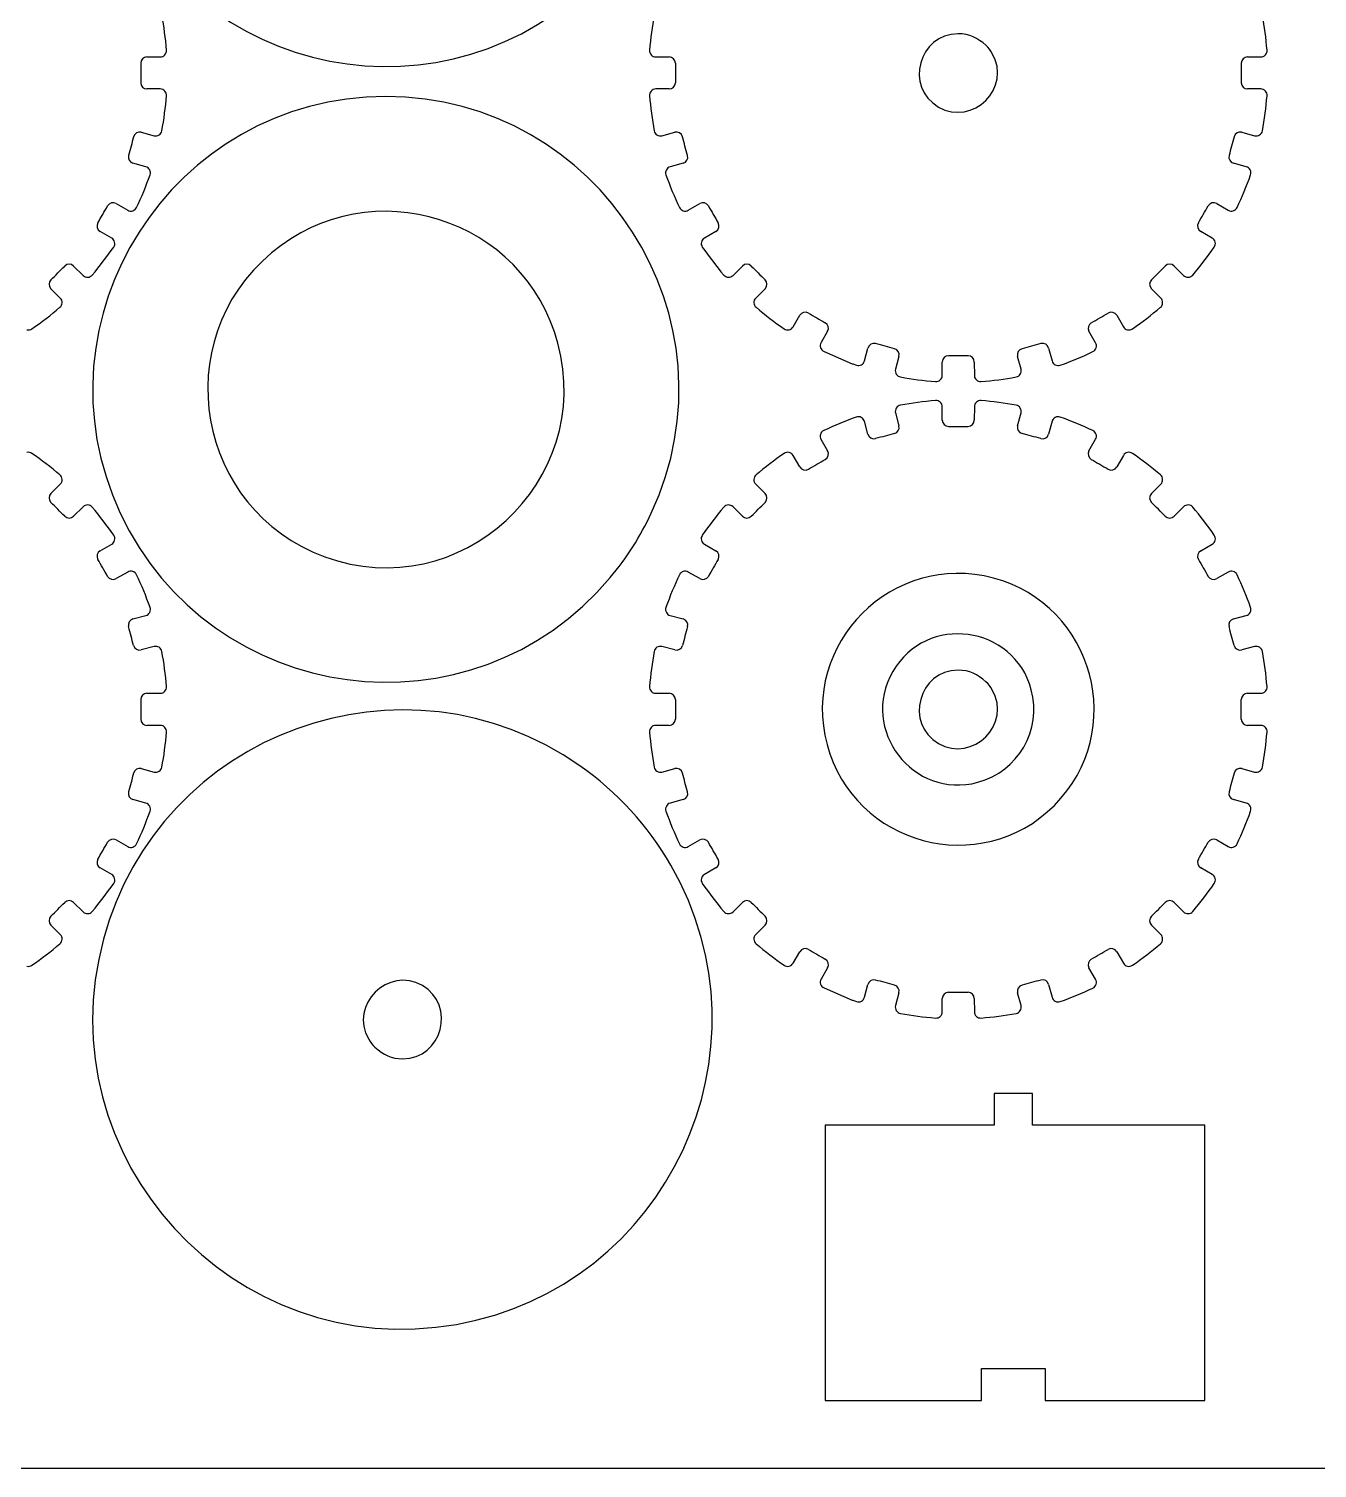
# Model space of a CAD drawing. Extents: x 827 to 1399, y 525 to 1105.
# Drawn here: x 916.3 to 1019.3, y 525.4 to 640.5 of the extents above; entities that cross this region are included whole.
import ezdxf

# ---------------------------------------------------------------- set-up
doc = ezdxf.new("R2010")
doc.units = 0
doc.layers.get('0').update_dxf_attribs({"linetype": 'CONTINUOUS'})

msp = doc.modelspace()

# ---------------------------------------------------------------- linework, layer by layer
at = {"color": 3}
for p, q in [((925.750149, 638.261268), (926.817449, 638.264868)), ((966.422249, 638.264868), (967.489449, 638.261268)), ((1013.714349, 638.261268), (1014.781649, 638.264868)), ((926.817449, 635.694368), (925.750249, 635.697868)), ((967.489349, 635.697868), (966.422249, 635.694368)), ((1014.781649, 635.694368), (1013.714449, 635.697868)), ((925.294349, 632.235668), (926.326249, 631.962868)), ((966.913449, 631.962868), (967.945349, 632.235668)), ((1013.258549, 632.235668), (1014.290449, 631.962868)), ((925.660849, 629.480068), (924.630949, 629.759668)), ((968.608749, 629.759668), (967.578849, 629.480068)), ((1013.625049, 629.480068), (1012.595149, 629.759668)), ((923.294549, 626.533368), (924.220749, 626.002768)), ((969.018949, 626.002768), (969.945149, 626.533368)), ((1011.258749, 626.533368), (1012.184949, 626.002768)), ((922.935449, 623.776668), (922.012949, 624.313368)), ((971.226749, 624.313368), (970.304349, 623.776768)), ((1010.899649, 623.776668), (1009.977149, 624.313368)), ((919.887049, 621.542968), (920.644249, 620.790768)), ((972.595549, 620.790868), (973.352649, 621.542968)), ((1007.851249, 621.542968), (1008.608449, 620.790768)), ((918.826649, 618.973168), (918.074449, 619.730368)), ((975.165249, 619.730368), (974.413049, 618.973068)), ((1006.790849, 618.973168), (1006.038649, 619.730368)), ((977.399049, 616.682068), (977.935849, 617.604468)), ((1003.268149, 617.604468), (1003.804949, 616.682068)), ((980.155749, 616.322768), (979.637049, 615.417468)), ((1001.578649, 615.396768), (1001.048149, 616.322868)), ((979.871549, 614.710468), (982.123749, 613.730968)), ((983.102249, 613.956368), (983.382049, 614.986468)), ((997.821849, 614.986468), (998.101649, 613.956568)), ((982.160349, 613.716768), (982.456949, 613.614668)), ((985.858049, 614.322968), (985.585249, 613.290968)), ((989.316649, 612.799868), (989.320149, 613.867068)), ((991.883649, 613.867168), (991.887249, 612.799868)), ((995.618749, 613.290968), (995.345849, 614.322968)), ((989.320149, 609.218668), (989.316649, 610.285968)), ((991.887249, 610.285968), (991.883649, 609.218568)), ((983.382049, 608.099168), (983.102249, 609.129268)), ((985.585249, 609.794768), (985.858149, 608.762768)), ((995.345849, 608.762768), (995.618749, 609.794768)), ((998.101549, 609.129468), (997.821849, 608.099268)), ((979.625049, 607.689068), (980.155749, 606.762968)), ((1001.048149, 606.762968), (1001.578649, 607.689068)), ((977.935749, 605.481368), (977.399149, 606.403768)), ((1003.804949, 606.403868), (1003.268249, 605.481368)), ((918.074449, 603.355368), (918.826749, 604.112768)), ((974.413049, 604.112768), (975.165249, 603.355468)), ((1006.038649, 603.355368), (1006.790949, 604.112768)), ((920.644249, 602.295068), (919.887049, 601.542868)), ((973.352649, 601.542868), (972.595549, 602.294968)), ((1008.608449, 602.295068), (1007.851249, 601.542868)), ((922.012949, 598.772468), (922.935449, 599.309168)), ((970.304349, 599.309068), (971.226749, 598.772468)), ((1009.977149, 598.772468), (1010.899649, 599.309168)), ((924.220849, 597.083068), (923.294749, 596.552468)), ((969.945149, 596.552368), (969.018949, 597.082968)), ((1012.185049, 597.083068), (1011.258949, 596.552468)), ((924.630849, 593.326068), (925.660849, 593.605868)), ((967.578849, 593.605868), (968.608849, 593.326068)), ((1012.595049, 593.326068), (1013.625049, 593.605868)), ((926.326249, 591.122868), (925.294449, 590.850068)), ((967.945249, 590.850068), (966.913449, 591.122868)), ((1014.290449, 591.122868), (1013.258649, 590.850068)), ((925.750149, 587.387868), (926.817449, 587.391468)), ((966.422249, 587.391468), (967.489449, 587.387868)), ((1013.714349, 587.387868), (1014.781649, 587.391468)), ((926.817449, 584.820968), (925.750249, 584.824468)), ((967.489349, 584.824468), (966.422249, 584.820968)), ((1014.781649, 584.820968), (1013.714449, 584.824468)), ((925.294349, 581.362268), (926.326249, 581.089468)), ((966.913449, 581.089468), (967.945349, 581.362268)), ((1013.258549, 581.362268), (1014.290449, 581.089468)), ((925.660849, 578.606668), (924.630949, 578.886268)), ((968.608749, 578.886268), (967.578849, 578.606668)), ((1013.625049, 578.606668), (1012.595149, 578.886268)), ((923.294549, 575.659968), (924.220749, 575.129368)), ((969.018949, 575.129368), (969.945149, 575.659968)), ((1011.258749, 575.659968), (1012.184949, 575.129368)), ((922.935449, 572.903268), (922.012949, 573.439968)), ((971.226749, 573.439968), (970.304349, 572.903368)), ((1010.899649, 572.903268), (1009.977149, 573.439968)), ((919.887049, 570.669568), (920.644249, 569.917368)), ((972.595549, 569.917468), (973.352649, 570.669568)), ((1007.851249, 570.669568), (1008.608449, 569.917368)), ((918.826649, 568.099768), (918.074449, 568.856968)), ((975.165249, 568.856968), (974.413049, 568.099668)), ((1006.790849, 568.099768), (1006.038649, 568.856968)), ((977.399049, 565.808668), (977.935849, 566.731068)), ((1003.268149, 566.731068), (1003.804949, 565.808668)), ((980.155749, 565.449368), (979.637049, 564.544068)), ((1001.578649, 564.523368), (1001.048149, 565.449468)), ((979.871549, 563.837068), (982.123749, 562.857568)), ((983.102249, 563.082968), (983.382049, 564.113068)), ((997.821849, 564.113068), (998.101649, 563.083168)), ((982.160349, 562.843368), (982.456949, 562.741268)), ((985.858049, 563.449568), (985.585249, 562.417568)), ((989.316649, 561.926468), (989.320149, 562.993668)), ((991.883649, 562.993768), (991.887249, 561.926468)), ((995.618749, 562.417568), (995.345849, 563.449568)), ((993.474049, 555.401368), (993.474049, 552.851368)), ((996.534049, 555.401368), (993.474049, 555.401368)), ((996.534049, 552.851368), (996.534049, 555.401368)), ((993.474049, 552.851368), (979.971349, 552.851368)), ((979.971349, 552.851368), (979.971349, 530.852168)), ((1010.300049, 552.851368), (996.534049, 552.851368)), ((1010.300049, 530.852268), (1010.300049, 552.851368)), ((992.454049, 530.852368), (992.453949, 533.402468)), ((992.453949, 533.402468), (997.554049, 533.402468)), ((997.554049, 533.402468), (997.554149, 530.852468)), ((979.971349, 530.852168), (992.454049, 530.852368)), ((997.554149, 530.852468), (1010.300049, 530.852268))]:
    msp.add_line(p, q, dxfattribs=at)
at = {"color": 1}
msp.add_line((829.465449, 525.441268), (1399.465449, 525.441268), dxfattribs=at)
at = {"color": 3}
for points in [[(923.619149, 651.012468), (930.827049, 635.557168), (951.732749, 632.690768), (962.781649, 645.849968)], [(927.314249, 638.804168), (927.240049, 639.743268), (927.117149, 640.677668), (926.945649, 641.603868)], [(966.294049, 641.603868), (966.122549, 640.677668), (965.999649, 639.743268), (965.925449, 638.804268)], [(1015.278449, 638.804168), (1015.204249, 639.743268), (1015.081349, 640.677668), (1014.909849, 641.603868)], [(927.183649, 638.426268), (927.284749, 638.536068), (927.325949, 638.655368), (927.314249, 638.804168)], [(965.925449, 638.804268), (965.913749, 638.655368), (965.954949, 638.536068), (966.056149, 638.426168)], [(1015.147849, 638.426268), (1015.248949, 638.536068), (1015.290149, 638.655368), (1015.278449, 638.804168)], [(925.750149, 638.261268), (925.475349, 638.260368), (925.251849, 638.036068), (925.251849, 637.761268)], [(925.251849, 637.761268), (925.251849, 637.240168), (925.251849, 636.718968), (925.251849, 636.197868)], [(926.817449, 638.264868), (926.966849, 638.265368), (927.082349, 638.316368), (927.183649, 638.426268)], [(966.056149, 638.426168), (966.157349, 638.316368), (966.272849, 638.265368), (966.422249, 638.264868)], [(967.987749, 637.761268), (967.987749, 638.036068), (967.764249, 638.260368), (967.489449, 638.261268)], [(967.987749, 637.761268), (967.987749, 637.240168), (967.987749, 636.718968), (967.987749, 636.197868)], [(1013.714349, 638.261268), (1013.439549, 638.260368), (1013.216049, 638.036068), (1013.216049, 637.761268)], [(1013.216049, 637.761268), (1013.216049, 637.240168), (1013.216049, 636.718968), (1013.216049, 636.197868)], [(1014.781649, 638.264868), (1014.931049, 638.265368), (1015.046549, 638.316368), (1015.147849, 638.426268)], [(925.251849, 636.197868), (925.251849, 635.923068), (925.475349, 635.698768), (925.750249, 635.697868)], [(927.183449, 635.533168), (927.082349, 635.642968), (926.966749, 635.693868), (926.817449, 635.694368)], [(927.314249, 635.155068), (927.325949, 635.303968), (927.284649, 635.423268), (927.183449, 635.533168)], [(966.056249, 635.533168), (965.955049, 635.423268), (965.913749, 635.303968), (965.925449, 635.155068)], [(966.422249, 635.694368), (966.272949, 635.693868), (966.157349, 635.642968), (966.056249, 635.533168)], [(967.489349, 635.697868), (967.764249, 635.698768), (967.987749, 635.923068), (967.987749, 636.197868)], [(1013.216049, 636.197868), (1013.216049, 635.923068), (1013.439549, 635.698768), (1013.714449, 635.697868)], [(1015.147649, 635.533168), (1015.046549, 635.642968), (1014.930949, 635.693868), (1014.781649, 635.694368)], [(1015.278449, 635.155068), (1015.290149, 635.303968), (1015.248849, 635.423268), (1015.147649, 635.533168)], [(944.846949, 635.090768), (927.775749, 635.100668), (916.401749, 617.272768), (923.619149, 601.796968)], [(926.945649, 632.355268), (927.117149, 633.281568), (927.240049, 634.215968), (927.314249, 635.155068)], [(966.062049, 601.782568), (973.305349, 617.303268), (961.921549, 635.080868), (944.846949, 635.090768)], [(965.925449, 635.155068), (965.999649, 634.215968), (966.122549, 633.281568), (966.294049, 632.355268)], [(1014.909849, 632.355268), (1015.081349, 633.281568), (1015.204249, 634.215968), (1015.278449, 635.155068)], [(924.683549, 631.881668), (924.548649, 631.378368), (924.413849, 630.874968), (924.278949, 630.371568)], [(925.294349, 632.235668), (925.028649, 632.305868), (924.754749, 632.147168), (924.683549, 631.881668)], [(926.326249, 631.962868), (926.470549, 631.924668), (926.595449, 631.943968), (926.721549, 632.023868)], [(926.721549, 632.023868), (926.847749, 632.103768), (926.918549, 632.208368), (926.945649, 632.355268)], [(966.294049, 632.355268), (966.321149, 632.208368), (966.391949, 632.103768), (966.518149, 632.023868)], [(966.518149, 632.023868), (966.644249, 631.943968), (966.769149, 631.924668), (966.913449, 631.962868)], [(968.556149, 631.881668), (968.484949, 632.147168), (968.211049, 632.305868), (967.945349, 632.235668)], [(968.960749, 630.371568), (968.825849, 630.874968), (968.691049, 631.378368), (968.556149, 631.881668)], [(1012.647749, 631.881668), (1012.512849, 631.378368), (1012.378049, 630.874968), (1012.243149, 630.371568)], [(1013.258549, 632.235668), (1012.992849, 632.305868), (1012.718949, 632.147168), (1012.647749, 631.881668)], [(1014.290449, 631.962868), (1014.434749, 631.924668), (1014.559649, 631.943968), (1014.685749, 632.023868)], [(1014.685749, 632.023868), (1014.811949, 632.103768), (1014.882749, 632.208368), (1014.909849, 632.355268)], [(924.278949, 630.371568), (924.207849, 630.106168), (924.365749, 629.831668), (924.630949, 629.759668)], [(925.972849, 629.229468), (925.903549, 629.361768), (925.805049, 629.440868), (925.660849, 629.480068)], [(967.578849, 629.480068), (967.434649, 629.440868), (967.336149, 629.361768), (967.266849, 629.229468)], [(968.608749, 629.759668), (968.873949, 629.831668), (969.031849, 630.106168), (968.960749, 630.371568)], [(1012.243149, 630.371568), (1012.172049, 630.106168), (1012.329949, 629.831668), (1012.595149, 629.759668)], [(1013.937049, 629.229468), (1013.867749, 629.361768), (1013.769249, 629.440868), (1013.625049, 629.480068)], [(924.920749, 626.221468), (925.326049, 627.071668), (925.686349, 627.942568), (926.001049, 628.830368)], [(926.001049, 628.830368), (926.051049, 628.971168), (926.042149, 629.097068), (925.972849, 629.229468)], [(967.266849, 629.229468), (967.197549, 629.097168), (967.188649, 628.971168), (967.238649, 628.830368)], [(967.238649, 628.830368), (967.553449, 627.942568), (967.913749, 627.071668), (968.319049, 626.221368)], [(1012.884949, 626.221468), (1013.290249, 627.071668), (1013.650549, 627.942568), (1013.965249, 628.830368)], [(1013.965249, 628.830368), (1014.015249, 628.971168), (1014.006349, 629.097068), (1013.937049, 629.229468)], [(921.831349, 624.995568), (922.091949, 625.446868), (922.352549, 625.898168), (922.613049, 626.349468)], [(923.294549, 626.533368), (923.056149, 626.669968), (922.750349, 626.587468), (922.613049, 626.349468)], [(924.220749, 626.002768), (924.350249, 625.928568), (924.475949, 625.914768), (924.618349, 625.959268)], [(924.618349, 625.959268), (924.760949, 626.003868), (924.856449, 626.086568), (924.920749, 626.221468)], [(968.319049, 626.221368), (968.383249, 626.086568), (968.478649, 626.003868), (968.621149, 625.959268)], [(968.621149, 625.959268), (968.763649, 625.914768), (968.889349, 625.928468), (969.018949, 626.002768)], [(970.626649, 626.349468), (970.489249, 626.587468), (970.183549, 626.669868), (969.945149, 626.533368)], [(970.626649, 626.349468), (970.887249, 625.898168), (971.147749, 625.446868), (971.408349, 624.995568)], [(1009.795549, 624.995568), (1010.056149, 625.446868), (1010.316749, 625.898168), (1010.577249, 626.349468)], [(1011.258749, 626.533368), (1011.020349, 626.669968), (1010.714549, 626.587468), (1010.577249, 626.349468)], [(1012.184949, 626.002768), (1012.314449, 625.928568), (1012.440149, 625.914768), (1012.582549, 625.959268)], [(1012.582549, 625.959268), (1012.725149, 626.003868), (1012.820649, 626.086568), (1012.884949, 626.221468)], [(921.831349, 624.995568), (921.693949, 624.757568), (921.775349, 624.451568), (922.012949, 624.313368)], [(971.226749, 624.313368), (971.464349, 624.451568), (971.545749, 624.757568), (971.408349, 624.995568)], [(1009.795549, 624.995568), (1009.658149, 624.757568), (1009.739549, 624.451568), (1009.977149, 624.313368)], [(923.171749, 623.453968), (923.139049, 623.599668), (923.064549, 623.701568), (922.935449, 623.776668)], [(970.304349, 623.776768), (970.175249, 623.701668), (970.100749, 623.599768), (970.068049, 623.454068)], [(1011.135949, 623.453968), (1011.103249, 623.599668), (1011.028749, 623.701568), (1010.899649, 623.776668)], [(921.376849, 620.820868), (921.988449, 621.537168), (922.562149, 622.284968), (923.095849, 623.061068)], [(923.095849, 623.061068), (923.180449, 623.184068), (923.204449, 623.308368), (923.171749, 623.453968)], [(970.068049, 623.454068), (970.035349, 623.308468), (970.059349, 623.184168), (970.143849, 623.061268)], [(970.143849, 623.061268), (970.677749, 622.285168), (971.251249, 621.537368), (971.862849, 620.820968)], [(1009.341049, 620.820868), (1009.952649, 621.537168), (1010.526349, 622.284968), (1011.060049, 623.061068)], [(1011.060049, 623.061068), (1011.144649, 623.184068), (1011.168649, 623.308368), (1011.135949, 623.453968)], [(918.075549, 620.436368), (918.444049, 620.804868), (918.812549, 621.173368), (919.181049, 621.541868)], [(919.887049, 621.542968), (919.692049, 621.736668), (919.375449, 621.736168), (919.181049, 621.541868)], [(974.058649, 621.541868), (973.864249, 621.736168), (973.547649, 621.736668), (973.352649, 621.542968)], [(974.058649, 621.541868), (974.427149, 621.173368), (974.795649, 620.804868), (975.164149, 620.436368)], [(1006.039749, 620.436368), (1006.408249, 620.804868), (1006.776749, 621.173368), (1007.145249, 621.541868)], [(1007.851249, 621.542968), (1007.656249, 621.736668), (1007.339649, 621.736168), (1007.145249, 621.541868)], [(918.075549, 620.436368), (917.881249, 620.241968), (917.880749, 619.925368), (918.074449, 619.730368)], [(920.644249, 620.790768), (920.749449, 620.686268), (920.868949, 620.639768), (921.017149, 620.645868)], [(921.017149, 620.645868), (921.166349, 620.651968), (921.279849, 620.707168), (921.376849, 620.820868)], [(971.862849, 620.820968), (971.959849, 620.707368), (972.073349, 620.652068), (972.222649, 620.645968)], [(972.222649, 620.645968), (972.370849, 620.639868), (972.490349, 620.686368), (972.595549, 620.790868)], [(975.165249, 619.730368), (975.358949, 619.925368), (975.358449, 620.241968), (975.164149, 620.436368)], [(1006.039749, 620.436368), (1005.845449, 620.241968), (1005.844949, 619.925368), (1006.038649, 619.730368)], [(1008.608449, 620.790768), (1008.713649, 620.686268), (1008.833149, 620.639768), (1008.981349, 620.645868)], [(1008.981349, 620.645868), (1009.130549, 620.651968), (1009.244049, 620.707168), (1009.341049, 620.820868)], [(916.556249, 616.521468), (917.332349, 617.055368), (918.080149, 617.628968), (918.796549, 618.240468)], [(918.796549, 618.240468), (918.910149, 618.337468), (918.965449, 618.451068), (918.971549, 618.600268)], [(918.971549, 618.600268), (918.977649, 618.748468), (918.931149, 618.867968), (918.826649, 618.973168)], [(974.413049, 618.973068), (974.308549, 618.867868), (974.262149, 618.748368), (974.268249, 618.600168)], [(974.268249, 618.600168), (974.274349, 618.450968), (974.329649, 618.337468), (974.443249, 618.240468)], [(974.443249, 618.240468), (975.159649, 617.628868), (975.907449, 617.055268), (976.683549, 616.521568)], [(978.617949, 617.785968), (978.379949, 617.923368), (978.074049, 617.841968), (977.935849, 617.604468)], [(1003.268149, 617.604468), (1003.129949, 617.841968), (1002.824049, 617.923368), (1002.586049, 617.785968)], [(1004.520449, 616.521468), (1005.296549, 617.055368), (1006.044349, 617.628968), (1006.760749, 618.240468)], [(1006.760749, 618.240468), (1006.874349, 618.337468), (1006.929649, 618.451068), (1006.935749, 618.600268)], [(1006.935749, 618.600268), (1006.941849, 618.748468), (1006.895349, 618.867968), (1006.790849, 618.973168)], [(978.617949, 617.785968), (979.069249, 617.525468), (979.520549, 617.264868), (979.971849, 617.004468)], [(980.155749, 616.322768), (980.292449, 616.561268), (980.209949, 616.867068), (979.971849, 617.004468)], [(1001.232149, 617.004468), (1000.994049, 616.867068), (1000.911549, 616.561268), (1001.048149, 616.322868)], [(1001.232149, 617.004468), (1001.683449, 617.264868), (1002.134749, 617.525468), (1002.586049, 617.785968)], [(916.163449, 616.445568), (916.309049, 616.412868), (916.433349, 616.436968), (916.556249, 616.521468)], [(976.683549, 616.521568), (976.806449, 616.436968), (976.930749, 616.412868), (977.076349, 616.445568)], [(977.076349, 616.445568), (977.222149, 616.478268), (977.323849, 616.552968), (977.399049, 616.682068)], [(1003.804949, 616.682068), (1003.880149, 616.552968), (1003.981849, 616.478268), (1004.127649, 616.445568)], [(1004.127649, 616.445568), (1004.273249, 616.412868), (1004.397549, 616.436968), (1004.520449, 616.521468)], [(979.637049, 615.417468), (979.561349, 615.285268), (979.548449, 615.156168), (979.596349, 615.011568)], [(979.596349, 615.011568), (979.644349, 614.866868), (979.731749, 614.771268), (979.871549, 614.710468)], [(983.993849, 615.338368), (983.728449, 615.409468), (983.454049, 615.251568), (983.382049, 614.986468)], [(985.504049, 614.933768), (985.000749, 615.068668), (984.497349, 615.203568), (983.993849, 615.338368)], [(985.858049, 614.322968), (985.928249, 614.588668), (985.769549, 614.862568), (985.504049, 614.933768)], [(995.699849, 614.933768), (995.434349, 614.862568), (995.275649, 614.588668), (995.345849, 614.322968)], [(997.209949, 615.338368), (996.706549, 615.203568), (996.203249, 615.068668), (995.699849, 614.933768)], [(997.821849, 614.986468), (997.749849, 615.251568), (997.475449, 615.409468), (997.209949, 615.338368)], [(998.751249, 613.616368), (999.639049, 613.931068), (1000.509749, 614.291468), (1001.360049, 614.696768)], [(1001.360049, 614.696768), (1001.494849, 614.761068), (1001.577549, 614.856568), (1001.622149, 614.999168)], [(1001.622149, 614.999168), (1001.666649, 615.141668), (1001.652849, 615.267168), (1001.578649, 615.396768)], [(982.123749, 613.730968), (982.135849, 613.725668), (982.147849, 613.721068), (982.160349, 613.716768)], [(982.456949, 613.614668), (982.597449, 613.566268), (982.722449, 613.575968), (982.853749, 613.645468)], [(982.853749, 613.645468), (982.985049, 613.715068), (983.063249, 613.812968), (983.102249, 613.956368)], [(989.820149, 614.365468), (989.545349, 614.365468), (989.321049, 614.141968), (989.320149, 613.867068)], [(991.383649, 614.365468), (990.862449, 614.365468), (990.341349, 614.365468), (989.820149, 614.365468)], [(991.883649, 613.867168), (991.882749, 614.141968), (991.658449, 614.365468), (991.383649, 614.365468)], [(998.101649, 613.956568), (998.140849, 613.812368), (998.219949, 613.713868), (998.352249, 613.644568)], [(998.352249, 613.644568), (998.484549, 613.575268), (998.610449, 613.566368), (998.751249, 613.616368)], [(985.585249, 613.290968), (985.547149, 613.146668), (985.566349, 613.021768), (985.646249, 612.895668)], [(985.646249, 612.895668), (985.726149, 612.769468), (985.830749, 612.698668), (985.977649, 612.671568)], [(985.977649, 612.671568), (986.903849, 612.500068), (987.838249, 612.377268), (988.777249, 612.303068)], [(988.777249, 612.303068), (988.926149, 612.291368), (989.045549, 612.332568), (989.155449, 612.433768)], [(989.155449, 612.433768), (989.265249, 612.534968), (989.316149, 612.650568), (989.316649, 612.799868)], [(991.887249, 612.799868), (991.887749, 612.650568), (991.938749, 612.534968), (992.048549, 612.433768)], [(992.048549, 612.433768), (992.158449, 612.332568), (992.277749, 612.291368), (992.426649, 612.303068)], [(992.426649, 612.303068), (993.365649, 612.377268), (994.300049, 612.500168), (995.226249, 612.671568)], [(995.226249, 612.671568), (995.373149, 612.698668), (995.477849, 612.769368), (995.557749, 612.895468)], [(995.557749, 612.895468), (995.637649, 613.021668), (995.656949, 613.146568), (995.618749, 613.290968)], [(985.646249, 610.190068), (985.566349, 610.064068), (985.547049, 609.939068), (985.585249, 609.794768)], [(985.977649, 610.414168), (985.830749, 610.387068), (985.726149, 610.316268), (985.646249, 610.190068)], [(988.777249, 610.782768), (987.838249, 610.708568), (986.903849, 610.585668), (985.977649, 610.414168)], [(989.155449, 610.652068), (989.045549, 610.753268), (988.926149, 610.794468), (988.777249, 610.782768)], [(989.316649, 610.285968), (989.316149, 610.435268), (989.265249, 610.550868), (989.155449, 610.652068)], [(992.048549, 610.652068), (991.938749, 610.550868), (991.887749, 610.435268), (991.887249, 610.285968)], [(992.426649, 610.782768), (992.277749, 610.794468), (992.158449, 610.753268), (992.048549, 610.652068)], [(995.226349, 610.414168), (994.300149, 610.585668), (993.365749, 610.708568), (992.426649, 610.782768)], [(995.557749, 610.190068), (995.477849, 610.316268), (995.373249, 610.387068), (995.226349, 610.414168)], [(995.618749, 609.794768), (995.656949, 609.939068), (995.637649, 610.064068), (995.557749, 610.190068)], [(982.452749, 609.469468), (981.564949, 609.154668), (980.694049, 608.794368), (979.843849, 608.389068)], [(982.851749, 609.441268), (982.719449, 609.510568), (982.593449, 609.519468), (982.452749, 609.469468)], [(983.102249, 609.129268), (983.063049, 609.273468), (982.984049, 609.371968), (982.851749, 609.441268)], [(985.504149, 608.151968), (985.769649, 608.223168), (985.928349, 608.497068), (985.858149, 608.762768)], [(989.320149, 609.218668), (989.321049, 608.943768), (989.545349, 608.720268), (989.820149, 608.720268)], [(989.820149, 608.720268), (990.341349, 608.720268), (990.862449, 608.720268), (991.383649, 608.720268)], [(991.383649, 608.720268), (991.658449, 608.720268), (991.882749, 608.943768), (991.883649, 609.218568)], [(995.345849, 608.762768), (995.275649, 608.497068), (995.434349, 608.223168), (995.699849, 608.151968)], [(998.352249, 609.441368), (998.219949, 609.372068), (998.140749, 609.273668), (998.101549, 609.129468)], [(998.751249, 609.469568), (998.610549, 609.519568), (998.484549, 609.510668), (998.352249, 609.441368)], [(1001.359949, 608.389068), (1000.509749, 608.794368), (999.638949, 609.154868), (998.751249, 609.469568)], [(979.581649, 608.086768), (979.537149, 607.944168), (979.550849, 607.818568), (979.625049, 607.689068)], [(979.843849, 608.389068), (979.708949, 608.324768), (979.626249, 608.229268), (979.581649, 608.086768)], [(983.382049, 608.099168), (983.454049, 607.834068), (983.728549, 607.676168), (983.993949, 607.747268)], [(985.504149, 608.151968), (985.000749, 608.017068), (984.497349, 607.882168), (983.993949, 607.747268)], [(997.209949, 607.747268), (996.706549, 607.882268), (996.203149, 608.017168), (995.699849, 608.151968)], [(997.209949, 607.747268), (997.475349, 607.676168), (997.749849, 607.834068), (997.821849, 608.099268)], [(1001.622149, 608.086668), (1001.577549, 608.229268), (1001.494849, 608.324768), (1001.359949, 608.389068)], [(1001.578649, 607.689068), (1001.652849, 607.818568), (1001.666649, 607.944268), (1001.622149, 608.086668)], [(916.556249, 606.564368), (916.433349, 606.648868), (916.309049, 606.672968), (916.163449, 606.640268)], [(918.796549, 604.845368), (918.080149, 605.456868), (917.332349, 606.030468), (916.556249, 606.564368)], [(976.683649, 606.564268), (975.907549, 606.030468), (975.159649, 605.456968), (974.443249, 604.845368)], [(977.076349, 606.640168), (976.930849, 606.672868), (976.806549, 606.648868), (976.683649, 606.564268)], [(977.399149, 606.403768), (977.324049, 606.532868), (977.222149, 606.607468), (977.076349, 606.640168)], [(979.971949, 606.081368), (980.209949, 606.218768), (980.292449, 606.524468), (980.155749, 606.762968)], [(1001.048149, 606.762968), (1000.911649, 606.524568), (1000.994049, 606.218868), (1001.232049, 606.081468)], [(1004.127649, 606.640268), (1003.981949, 606.607568), (1003.880049, 606.532868), (1003.804949, 606.403868)], [(1004.520449, 606.564368), (1004.397549, 606.648868), (1004.273249, 606.672968), (1004.127649, 606.640268)], [(1006.760749, 604.845368), (1006.044349, 605.456868), (1005.296549, 606.030468), (1004.520449, 606.564368)], [(977.935749, 605.481368), (978.073949, 605.243768), (978.379949, 605.162368), (978.617949, 605.299768)], [(978.617949, 605.299768), (979.069249, 605.560268), (979.520549, 605.820768), (979.971949, 606.081368)], [(1001.232049, 606.081468), (1001.683349, 605.820868), (1002.134749, 605.560268), (1002.586049, 605.299768)], [(1002.586049, 605.299768), (1002.824049, 605.162368), (1003.130049, 605.243768), (1003.268249, 605.481368)], [(918.971549, 604.485668), (918.965449, 604.634868), (918.910149, 604.748368), (918.796549, 604.845368)], [(918.826749, 604.112768), (918.931249, 604.217968), (918.977649, 604.337468), (918.971549, 604.485668)], [(974.268249, 604.485668), (974.262149, 604.337468), (974.308549, 604.217968), (974.413049, 604.112768)], [(974.443249, 604.845368), (974.329649, 604.748368), (974.274349, 604.634868), (974.268249, 604.485668)], [(1006.935749, 604.485668), (1006.929649, 604.634868), (1006.874349, 604.748368), (1006.760749, 604.845368)], [(1006.790949, 604.112768), (1006.895449, 604.217968), (1006.941849, 604.337468), (1006.935749, 604.485668)], [(918.074449, 603.355368), (917.880749, 603.160368), (917.881249, 602.843668), (918.075649, 602.649368)], [(975.164149, 602.649468), (975.358449, 602.843868), (975.358949, 603.160468), (975.165249, 603.355468)], [(1006.038649, 603.355368), (1005.844949, 603.160368), (1005.845449, 602.843668), (1006.039849, 602.649368)], [(919.181049, 601.543968), (918.812649, 601.912468), (918.444149, 602.280968), (918.075649, 602.649368)], [(921.017149, 602.439968), (920.868949, 602.446068), (920.749449, 602.399568), (920.644249, 602.295068)], [(921.376949, 602.264968), (921.279849, 602.378568), (921.166349, 602.433868), (921.017149, 602.439968)], [(923.095949, 600.024668), (922.562049, 600.800768), (921.988549, 601.548668), (921.376949, 602.264968)], [(923.619149, 601.796968), (930.827049, 586.341668), (951.732749, 583.475268), (962.781649, 596.634468)], [(971.862949, 602.264868), (971.251349, 601.548568), (970.677749, 600.800668), (970.143949, 600.024568)], [(972.222649, 602.439868), (972.073449, 602.433768), (971.959949, 602.378568), (971.862949, 602.264868)], [(972.595549, 602.294968), (972.490349, 602.399468), (972.370849, 602.445968), (972.222649, 602.439868)], [(974.058649, 601.543968), (974.427149, 601.912468), (974.795649, 602.280968), (975.164149, 602.649468)], [(1007.145249, 601.543968), (1006.776849, 601.912468), (1006.408349, 602.280968), (1006.039849, 602.649368)], [(1008.981349, 602.439968), (1008.833149, 602.446068), (1008.713649, 602.399568), (1008.608449, 602.295068)], [(1009.341149, 602.264968), (1009.244049, 602.378568), (1009.130549, 602.433868), (1008.981349, 602.439968)], [(1011.060149, 600.024668), (1010.526249, 600.800768), (1009.952749, 601.548668), (1009.341149, 602.264968)], [(919.181049, 601.543968), (919.375449, 601.349668), (919.692049, 601.349168), (919.887049, 601.542868)], [(962.781649, 596.634468), (964.093549, 598.197468), (965.199049, 599.933468), (966.062049, 601.782568)], [(973.352649, 601.542868), (973.547649, 601.349168), (973.864249, 601.349668), (974.058649, 601.543968)], [(1007.145249, 601.543968), (1007.339649, 601.349668), (1007.656249, 601.349168), (1007.851249, 601.542868)], [(922.935449, 599.309168), (923.064449, 599.384268), (923.139149, 599.486168), (923.171849, 599.631868)], [(923.171849, 599.631868), (923.204549, 599.777468), (923.180449, 599.901768), (923.095949, 600.024668)], [(970.143949, 600.024568), (970.059349, 599.901668), (970.035349, 599.777368), (970.068049, 599.631768)], [(970.068049, 599.631768), (970.100749, 599.485968), (970.175249, 599.384168), (970.304349, 599.309068)], [(1010.899649, 599.309168), (1011.028649, 599.384268), (1011.103349, 599.486168), (1011.136049, 599.631868)], [(1011.136049, 599.631868), (1011.168749, 599.777468), (1011.144649, 599.901768), (1011.060149, 600.024668)], [(922.012949, 598.772468), (921.775349, 598.634268), (921.693949, 598.328268), (921.831349, 598.090268)], [(971.408349, 598.090268), (971.545749, 598.328268), (971.464349, 598.634268), (971.226749, 598.772468)], [(1009.977149, 598.772468), (1009.739549, 598.634268), (1009.658149, 598.328268), (1009.795549, 598.090268)], [(922.613149, 596.736268), (922.352549, 597.187568), (922.091949, 597.638968), (921.831349, 598.090268)], [(971.408349, 598.090268), (971.147749, 597.638968), (970.887249, 597.187568), (970.626649, 596.736268)], [(1009.795549, 598.090268), (1010.056149, 597.638968), (1010.316749, 597.187568), (1010.577349, 596.736268)], [(922.613149, 596.736268), (922.750549, 596.498268), (923.056249, 596.415768), (923.294749, 596.552468)], [(924.618549, 597.126468), (924.475949, 597.170968), (924.350349, 597.157268), (924.220849, 597.083068)], [(924.920649, 596.864368), (924.856449, 596.999168), (924.761049, 597.081868), (924.618549, 597.126468)], [(926.001149, 594.255468), (925.686249, 595.143168), (925.325949, 596.014068), (924.920649, 596.864368)], [(968.319049, 596.864368), (967.913749, 596.014068), (967.553449, 595.143168), (967.238549, 594.255468)], [(968.621149, 597.126468), (968.478649, 597.081868), (968.383249, 596.999168), (968.319049, 596.864368)], [(969.018949, 597.082968), (968.889349, 597.157268), (968.763749, 597.170968), (968.621149, 597.126468)], [(969.945149, 596.552368), (970.183549, 596.415768), (970.489249, 596.498268), (970.626649, 596.736268)], [(1010.577349, 596.736268), (1010.714749, 596.498268), (1011.020449, 596.415768), (1011.258949, 596.552468)], [(1012.582749, 597.126468), (1012.440149, 597.170968), (1012.314549, 597.157268), (1012.185049, 597.083068)], [(1012.884849, 596.864368), (1012.820649, 596.999168), (1012.725249, 597.081868), (1012.582749, 597.126468)], [(1013.965349, 594.255468), (1013.650449, 595.143168), (1013.290149, 596.014068), (1012.884849, 596.864368)], [(925.660849, 593.605868), (925.805049, 593.645068), (925.903549, 593.724068), (925.972849, 593.856468)], [(925.972849, 593.856468), (926.042049, 593.988768), (926.051049, 594.114668), (926.001149, 594.255468)], [(967.238549, 594.255468), (967.188649, 594.114668), (967.197649, 593.988768), (967.266849, 593.856468)], [(967.266849, 593.856468), (967.336149, 593.724068), (967.434649, 593.645068), (967.578849, 593.605868)], [(1013.625049, 593.605868), (1013.769249, 593.645068), (1013.867749, 593.724068), (1013.937049, 593.856468)], [(1013.937049, 593.856468), (1014.006249, 593.988768), (1014.015249, 594.114668), (1013.965349, 594.255468)], [(924.630849, 593.326068), (924.365649, 593.254068), (924.207849, 592.979568), (924.278949, 592.714168)], [(924.683649, 591.204068), (924.548849, 591.707368), (924.413949, 592.210768), (924.278949, 592.714168)], [(968.960749, 592.714168), (968.825749, 592.210768), (968.690849, 591.707368), (968.556049, 591.204068)], [(968.960749, 592.714168), (969.031849, 592.979568), (968.874049, 593.254068), (968.608849, 593.326068)], [(1012.595049, 593.326068), (1012.329849, 593.254068), (1012.172049, 592.979568), (1012.243149, 592.714168)], [(1012.647849, 591.204068), (1012.513049, 591.707368), (1012.378149, 592.210768), (1012.243149, 592.714168)], [(960.356749, 581.586268), (946.312049, 591.419068), (926.735249, 584.285968), (922.280249, 567.738468)], [(924.683649, 591.204068), (924.754849, 590.938568), (925.028749, 590.779868), (925.294449, 590.850068)], [(926.721549, 591.061868), (926.595449, 591.141768), (926.470549, 591.161068), (926.326249, 591.122868)], [(926.945649, 590.730468), (926.918549, 590.877368), (926.847749, 590.981968), (926.721549, 591.061868)], [(927.314249, 587.930768), (927.240049, 588.869868), (927.117149, 589.804268), (926.945649, 590.730468)], [(966.294049, 590.730468), (966.122549, 589.804268), (965.999649, 588.869868), (965.925449, 587.930868)], [(966.518149, 591.061868), (966.391949, 590.981968), (966.321149, 590.877368), (966.294049, 590.730468)], [(966.913449, 591.122868), (966.769149, 591.161068), (966.644249, 591.141768), (966.518149, 591.061868)], [(967.945249, 590.850068), (968.210949, 590.779868), (968.484849, 590.938568), (968.556049, 591.204068)], [(1012.647849, 591.204068), (1012.719049, 590.938568), (1012.992949, 590.779868), (1013.258649, 590.850068)], [(1014.685749, 591.061868), (1014.559649, 591.141768), (1014.434749, 591.161068), (1014.290449, 591.122868)], [(1014.909849, 590.730468), (1014.882749, 590.877368), (1014.811949, 590.981968), (1014.685749, 591.061868)], [(1015.278449, 587.930768), (1015.204249, 588.869868), (1015.081349, 589.804268), (1014.909849, 590.730468)], [(925.750149, 587.387868), (925.475349, 587.386968), (925.251849, 587.162668), (925.251849, 586.887868)], [(925.251849, 586.887868), (925.251849, 586.366768), (925.251849, 585.845568), (925.251849, 585.324468)], [(926.817449, 587.391468), (926.966849, 587.391968), (927.082349, 587.442968), (927.183649, 587.552868)], [(927.183649, 587.552868), (927.284749, 587.662668), (927.325949, 587.781968), (927.314249, 587.930768)], [(965.925449, 587.930868), (965.913749, 587.781968), (965.954949, 587.662668), (966.056149, 587.552768)], [(966.056149, 587.552768), (966.157349, 587.442968), (966.272849, 587.391968), (966.422249, 587.391468)], [(967.987749, 586.887868), (967.987749, 587.162668), (967.764249, 587.386968), (967.489449, 587.387868)], [(967.987749, 586.887868), (967.987749, 586.366768), (967.987749, 585.845568), (967.987749, 585.324468)], [(1013.714349, 587.387868), (1013.439549, 587.386968), (1013.216049, 587.162668), (1013.216049, 586.887868)], [(1013.216049, 585.324468), (1013.216049, 585.845568), (1013.216049, 586.366768), (1013.216049, 586.887868)], [(1014.781649, 587.391468), (1014.931049, 587.391968), (1015.046549, 587.442968), (1015.147849, 587.552868)], [(1015.147849, 587.552868), (1015.248949, 587.662668), (1015.290149, 587.781968), (1015.278449, 587.930768)], [(925.251849, 585.324468), (925.251849, 585.049668), (925.475349, 584.825368), (925.750249, 584.824468)], [(927.183449, 584.659768), (927.082349, 584.769568), (926.966749, 584.820468), (926.817449, 584.820968)], [(927.314249, 584.281668), (927.325949, 584.430568), (927.284649, 584.549868), (927.183449, 584.659768)], [(966.056249, 584.659768), (965.955049, 584.549868), (965.913749, 584.430568), (965.925449, 584.281668)], [(966.422249, 584.820968), (966.272949, 584.820468), (966.157349, 584.769568), (966.056249, 584.659768)], [(967.489349, 584.824468), (967.764249, 584.825368), (967.987749, 585.049668), (967.987749, 585.324468)], [(1013.216049, 585.324468), (1013.216049, 585.049668), (1013.439549, 584.825368), (1013.714449, 584.824468)], [(1015.147649, 584.659768), (1015.046549, 584.769568), (1014.930949, 584.820468), (1014.781649, 584.820968)], [(1015.278449, 584.281668), (1015.290149, 584.430568), (1015.248849, 584.549868), (1015.147649, 584.659768)], [(926.945649, 581.481868), (927.117149, 582.408168), (927.240049, 583.342568), (927.314249, 584.281668)], [(965.925449, 584.281668), (965.999649, 583.342568), (966.122549, 582.408168), (966.294049, 581.481868)], [(1014.909849, 581.481868), (1015.081349, 582.408168), (1015.204249, 583.342568), (1015.278449, 584.281668)], [(925.294349, 581.362268), (925.028649, 581.432468), (924.754749, 581.273768), (924.683549, 581.008268)], [(926.326249, 581.089468), (926.470549, 581.051268), (926.595449, 581.070568), (926.721549, 581.150468)], [(926.721549, 581.150468), (926.847749, 581.230368), (926.918549, 581.334968), (926.945649, 581.481868)], [(967.622049, 573.657268), (965.810749, 576.797168), (963.326149, 579.507368), (960.356749, 581.586268)], [(966.294049, 581.481868), (966.321149, 581.334968), (966.391949, 581.230368), (966.518149, 581.150468)], [(966.518149, 581.150468), (966.644249, 581.070568), (966.769149, 581.051268), (966.913449, 581.089468)], [(968.556149, 581.008268), (968.484949, 581.273768), (968.211049, 581.432468), (967.945349, 581.362268)], [(1013.258549, 581.362268), (1012.992849, 581.432468), (1012.718949, 581.273768), (1012.647749, 581.008268)], [(1014.290449, 581.089468), (1014.434749, 581.051268), (1014.559649, 581.070568), (1014.685749, 581.150468)], [(1014.685749, 581.150468), (1014.811949, 581.230368), (1014.882749, 581.334968), (1014.909849, 581.481868)], [(924.683549, 581.008268), (924.548649, 580.504968), (924.413849, 580.001568), (924.278949, 579.498168)], [(968.960749, 579.498168), (968.825849, 580.001568), (968.691049, 580.504968), (968.556149, 581.008268)], [(1012.647749, 581.008268), (1012.512849, 580.504968), (1012.378049, 580.001568), (1012.243149, 579.498168)], [(924.278949, 579.498168), (924.207849, 579.232768), (924.365749, 578.958268), (924.630949, 578.886268)], [(968.608749, 578.886268), (968.873949, 578.958268), (969.031849, 579.232768), (968.960749, 579.498168)], [(1012.243149, 579.498168), (1012.172049, 579.232768), (1012.329949, 578.958268), (1012.595149, 578.886268)], [(924.920749, 575.348068), (925.326049, 576.198268), (925.686349, 577.069168), (926.001049, 577.956968)], [(925.972849, 578.356068), (925.903549, 578.488368), (925.805049, 578.567468), (925.660849, 578.606668)], [(926.001049, 577.956968), (926.051049, 578.097768), (926.042149, 578.223668), (925.972849, 578.356068)], [(967.266849, 578.356068), (967.197549, 578.223768), (967.188649, 578.097768), (967.238649, 577.956968)], [(967.238649, 577.956968), (967.553449, 577.069168), (967.913749, 576.198268), (968.319049, 575.347968)], [(967.578849, 578.606668), (967.434649, 578.567468), (967.336149, 578.488368), (967.266849, 578.356068)], [(1012.884949, 575.348068), (1013.290249, 576.198268), (1013.650549, 577.069168), (1013.965249, 577.956968)], [(1013.937049, 578.356068), (1013.867749, 578.488368), (1013.769249, 578.567468), (1013.625049, 578.606668)], [(1013.965249, 577.956968), (1014.015249, 578.097768), (1014.006349, 578.223668), (1013.937049, 578.356068)], [(921.831349, 574.122168), (922.091949, 574.573468), (922.352549, 575.024768), (922.613049, 575.476068)], [(923.294549, 575.659968), (923.056149, 575.796568), (922.750349, 575.714068), (922.613049, 575.476068)], [(924.618349, 575.085868), (924.760949, 575.130468), (924.856449, 575.213168), (924.920749, 575.348068)], [(968.319049, 575.347968), (968.383249, 575.213168), (968.478649, 575.130468), (968.621149, 575.085868)], [(970.626649, 575.476068), (970.489249, 575.714068), (970.183549, 575.796468), (969.945149, 575.659968)], [(971.408349, 574.122168), (971.147749, 574.573468), (970.887249, 575.024768), (970.626649, 575.476068)], [(1009.795549, 574.122168), (1010.056149, 574.573468), (1010.316749, 575.024768), (1010.577249, 575.476068)], [(1011.258749, 575.659968), (1011.020349, 575.796568), (1010.714549, 575.714068), (1010.577249, 575.476068)], [(1012.582549, 575.085868), (1012.725149, 575.130468), (1012.820649, 575.213168), (1012.884949, 575.348068)], [(924.220749, 575.129368), (924.350249, 575.055168), (924.475949, 575.041368), (924.618349, 575.085868)], [(968.621149, 575.085868), (968.763649, 575.041368), (968.889349, 575.055068), (969.018949, 575.129368)], [(1012.184949, 575.129368), (1012.314449, 575.055168), (1012.440149, 575.041368), (1012.582549, 575.085868)], [(921.831349, 574.122168), (921.693949, 573.884168), (921.775349, 573.578168), (922.012949, 573.439968)], [(950.494949, 536.942368), (967.312649, 539.912668), (976.190449, 558.808968), (967.622049, 573.657268)], [(971.226749, 573.439968), (971.464349, 573.578168), (971.545749, 573.884168), (971.408349, 574.122168)], [(1009.795549, 574.122168), (1009.658149, 573.884168), (1009.739549, 573.578168), (1009.977149, 573.439968)], [(921.376849, 569.947468), (921.988449, 570.663768), (922.562149, 571.411568), (923.095849, 572.187668)], [(923.171749, 572.580568), (923.139049, 572.726268), (923.064549, 572.828168), (922.935449, 572.903268)], [(923.095849, 572.187668), (923.180449, 572.310668), (923.204449, 572.434968), (923.171749, 572.580568)], [(970.068049, 572.580668), (970.035349, 572.435068), (970.059349, 572.310768), (970.143849, 572.187868)], [(970.304349, 572.903368), (970.175249, 572.828268), (970.100749, 572.726368), (970.068049, 572.580668)], [(970.143849, 572.187868), (970.677749, 571.411768), (971.251249, 570.663968), (971.862849, 569.947568)], [(1009.341049, 569.947468), (1009.952649, 570.663768), (1010.526349, 571.411568), (1011.060049, 572.187668)], [(1011.135949, 572.580568), (1011.103249, 572.726268), (1011.028749, 572.828168), (1010.899649, 572.903268)], [(1011.060049, 572.187668), (1011.144649, 572.310668), (1011.168649, 572.434968), (1011.135949, 572.580568)], [(919.887049, 570.669568), (919.692049, 570.863268), (919.375449, 570.862768), (919.181049, 570.668468)], [(974.058649, 570.668468), (973.864249, 570.862768), (973.547649, 570.863268), (973.352649, 570.669568)], [(1007.851249, 570.669568), (1007.656249, 570.863268), (1007.339649, 570.862768), (1007.145249, 570.668468)], [(918.075549, 569.562968), (918.444049, 569.931468), (918.812549, 570.299968), (919.181049, 570.668468)], [(920.644249, 569.917368), (920.749449, 569.812868), (920.868949, 569.766368), (921.017149, 569.772468)], [(921.017149, 569.772468), (921.166349, 569.778568), (921.279849, 569.833768), (921.376849, 569.947468)], [(971.862849, 569.947568), (971.959849, 569.833968), (972.073349, 569.778668), (972.222649, 569.772568)], [(972.222649, 569.772568), (972.370849, 569.766468), (972.490349, 569.812968), (972.595549, 569.917468)], [(974.058649, 570.668468), (974.427149, 570.299968), (974.795649, 569.931468), (975.164149, 569.562968)], [(1006.039749, 569.562968), (1006.408249, 569.931468), (1006.776749, 570.299968), (1007.145249, 570.668468)], [(1008.608449, 569.917368), (1008.713649, 569.812868), (1008.833149, 569.766368), (1008.981349, 569.772468)], [(1008.981349, 569.772468), (1009.130549, 569.778568), (1009.244049, 569.833768), (1009.341049, 569.947468)], [(918.075549, 569.562968), (917.881249, 569.368568), (917.880749, 569.051968), (918.074449, 568.856968)], [(975.165249, 568.856968), (975.358949, 569.051968), (975.358449, 569.368568), (975.164149, 569.562968)], [(1006.039749, 569.562968), (1005.845449, 569.368568), (1005.844949, 569.051968), (1006.038649, 568.856968)], [(916.556249, 565.648068), (917.332349, 566.181968), (918.080149, 566.755568), (918.796549, 567.367068)], [(922.280249, 567.738468), (917.578149, 550.272868), (932.693149, 533.798268), (950.494949, 536.942368)], [(918.796549, 567.367068), (918.910149, 567.464068), (918.965449, 567.577668), (918.971549, 567.726868)], [(918.971549, 567.726868), (918.977649, 567.875068), (918.931149, 567.994568), (918.826649, 568.099768)], [(974.413049, 568.099668), (974.308549, 567.994468), (974.262149, 567.874968), (974.268249, 567.726768)], [(974.268249, 567.726768), (974.274349, 567.577568), (974.329649, 567.464068), (974.443249, 567.367068)], [(974.443249, 567.367068), (975.159649, 566.755468), (975.907449, 566.181868), (976.683549, 565.648168)], [(1004.520449, 565.648068), (1005.296549, 566.181968), (1006.044349, 566.755568), (1006.760749, 567.367068)], [(1006.760749, 567.367068), (1006.874349, 567.464068), (1006.929649, 567.577668), (1006.935749, 567.726868)], [(1006.935749, 567.726868), (1006.941849, 567.875068), (1006.895349, 567.994568), (1006.790849, 568.099768)], [(978.617949, 566.912568), (978.379949, 567.049968), (978.074049, 566.968568), (977.935849, 566.731068)], [(978.617949, 566.912568), (979.069249, 566.652068), (979.520549, 566.391468), (979.971849, 566.131068)], [(980.155749, 565.449368), (980.292449, 565.687868), (980.209949, 565.993668), (979.971849, 566.131068)], [(1001.232149, 566.131068), (1000.994049, 565.993668), (1000.911549, 565.687868), (1001.048149, 565.449468)], [(1001.232149, 566.131068), (1001.683449, 566.391468), (1002.134749, 566.652068), (1002.586049, 566.912568)], [(1003.268149, 566.731068), (1003.129949, 566.968568), (1002.824049, 567.049968), (1002.586049, 566.912568)], [(916.163449, 565.572168), (916.309049, 565.539468), (916.433349, 565.563568), (916.556249, 565.648068)], [(976.683549, 565.648168), (976.806449, 565.563568), (976.930749, 565.539468), (977.076349, 565.572168)], [(977.076349, 565.572168), (977.222149, 565.604868), (977.323849, 565.679568), (977.399049, 565.808668)], [(1003.804949, 565.808668), (1003.880149, 565.679568), (1003.981849, 565.604868), (1004.127649, 565.572168)], [(1004.127649, 565.572168), (1004.273249, 565.539468), (1004.397549, 565.563568), (1004.520449, 565.648068)], [(979.637049, 564.544068), (979.561349, 564.411868), (979.548449, 564.282768), (979.596349, 564.138168)], [(979.596349, 564.138168), (979.644349, 563.993468), (979.731749, 563.897868), (979.871549, 563.837068)], [(983.993849, 564.464968), (983.728449, 564.536068), (983.454049, 564.378168), (983.382049, 564.113068)], [(985.504049, 564.060368), (985.000749, 564.195268), (984.497349, 564.330168), (983.993849, 564.464968)], [(985.858049, 563.449568), (985.928249, 563.715268), (985.769549, 563.989168), (985.504049, 564.060368)], [(995.699849, 564.060368), (995.434349, 563.989168), (995.275649, 563.715268), (995.345849, 563.449568)], [(997.209949, 564.464968), (996.706549, 564.330168), (996.203249, 564.195268), (995.699849, 564.060368)], [(997.821849, 564.113068), (997.749849, 564.378168), (997.475449, 564.536068), (997.209949, 564.464968)], [(998.751249, 562.742968), (999.639049, 563.057668), (1000.509749, 563.418068), (1001.360049, 563.823368)], [(1001.360049, 563.823368), (1001.494849, 563.887668), (1001.577549, 563.983168), (1001.622149, 564.125768)], [(1001.622149, 564.125768), (1001.666649, 564.268268), (1001.652849, 564.393768), (1001.578649, 564.523368)], [(982.123749, 562.857568), (982.135849, 562.852268), (982.147849, 562.847668), (982.160349, 562.843368)], [(982.456949, 562.741268), (982.597449, 562.692868), (982.722449, 562.702568), (982.853749, 562.772068)], [(982.853749, 562.772068), (982.985049, 562.841668), (983.063249, 562.939568), (983.102249, 563.082968)], [(989.820149, 563.492068), (989.545349, 563.492068), (989.321049, 563.268568), (989.320149, 562.993668)], [(989.820149, 563.492068), (990.341349, 563.492068), (990.862449, 563.492068), (991.383649, 563.492068)], [(991.883649, 562.993768), (991.882749, 563.268568), (991.658449, 563.492068), (991.383649, 563.492068)], [(998.101649, 563.083168), (998.140849, 562.938968), (998.219949, 562.840468), (998.352249, 562.771168)], [(998.352249, 562.771168), (998.484549, 562.701868), (998.610449, 562.692968), (998.751249, 562.742968)], [(985.585249, 562.417568), (985.547149, 562.273268), (985.566349, 562.148368), (985.646249, 562.022268)], [(985.646249, 562.022268), (985.726149, 561.896068), (985.830749, 561.825268), (985.977649, 561.798168)], [(985.977649, 561.798168), (986.903849, 561.626668), (987.838249, 561.503868), (988.777249, 561.429668)], [(988.777249, 561.429668), (988.926149, 561.417968), (989.045549, 561.459168), (989.155449, 561.560368)], [(989.155449, 561.560368), (989.265249, 561.661568), (989.316149, 561.777168), (989.316649, 561.926468)], [(991.887249, 561.926468), (991.887749, 561.777168), (991.938749, 561.661568), (992.048549, 561.560368)], [(992.048549, 561.560368), (992.158449, 561.459168), (992.277749, 561.417968), (992.426649, 561.429668)], [(992.426649, 561.429668), (993.365649, 561.503868), (994.300049, 561.626768), (995.226249, 561.798168)], [(995.226249, 561.798168), (995.373149, 561.825268), (995.477849, 561.895968), (995.557749, 562.022068)], [(995.557749, 562.022068), (995.637649, 562.148268), (995.656949, 562.273168), (995.618749, 562.417568)]]:
    msp.add_open_spline(points, degree=3, dxfattribs=at)
at = {"color": 7}
for points in [[(990.593249, 640.108068), (987.435049, 640.108068), (986.289749, 635.833268), (989.024449, 634.253768)], [(992.811549, 639.189268), (992.138649, 639.778068), (991.507749, 640.108068), (990.593249, 640.108068)], [(993.310249, 638.539668), (993.170849, 638.775468), (993.019649, 639.007268), (992.811549, 639.189268)], [(989.024449, 634.253768), (991.751449, 632.678768), (994.919149, 635.816668), (993.310249, 638.539668)], [(958.599849, 615.370168), (955.914749, 625.370068), (943.686449, 629.280568), (935.712249, 622.595168)], [(935.712249, 622.595168), (927.302349, 615.544468), (929.701349, 602.048168), (939.970749, 598.301668)], [(939.970749, 598.301668), (950.796249, 594.352268), (961.573149, 604.288968), (958.599849, 615.370168)], [(990.593249, 589.234668), (987.435049, 589.234668), (986.289749, 584.959868), (989.024449, 583.380368)], [(992.811549, 588.315868), (992.138649, 588.904668), (991.507749, 589.234668), (990.593249, 589.234668)], [(993.310249, 587.666268), (993.170849, 587.902068), (993.019649, 588.133868), (992.811549, 588.315868)], [(989.024449, 583.380368), (991.751449, 581.805368), (994.919149, 584.943268), (993.310249, 587.666268)], [(947.764649, 564.025168), (945.037649, 565.600168), (941.869949, 562.462268), (943.478849, 559.739268)], [(946.195849, 558.170868), (949.354049, 558.170868), (950.499349, 562.445668), (947.764649, 564.025168)], [(943.478849, 559.739268), (943.618249, 559.503468), (943.769449, 559.271668), (943.977549, 559.089668)], [(943.977549, 559.089668), (944.650449, 558.500868), (945.281349, 558.170868), (946.195849, 558.170868)]]:
    msp.add_open_spline(points, degree=3, dxfattribs=at)
at = {"color": 1}
for points in [[(993.412949, 596.597068), (985.356049, 598.756068), (977.952149, 591.352068), (980.111049, 583.295168)], [(998.281749, 578.426368), (1004.180249, 584.324368), (1001.469849, 594.438068), (993.412949, 596.597068)], [(996.438449, 587.670068), (995.050949, 592.851468), (988.050849, 593.772568), (985.369149, 589.127368)], [(985.369149, 589.127368), (982.686949, 584.481268), (986.983749, 578.882968), (992.165749, 580.269768)], [(992.165749, 580.269768), (995.387249, 581.132568), (997.301049, 584.448968), (996.438449, 587.670068)], [(980.111049, 583.295168), (982.269949, 575.238068), (992.383449, 572.528568), (998.281749, 578.426368)]]:
    msp.add_open_spline(points, degree=3, dxfattribs=at)

doc.saveas('drawing.dxf')
